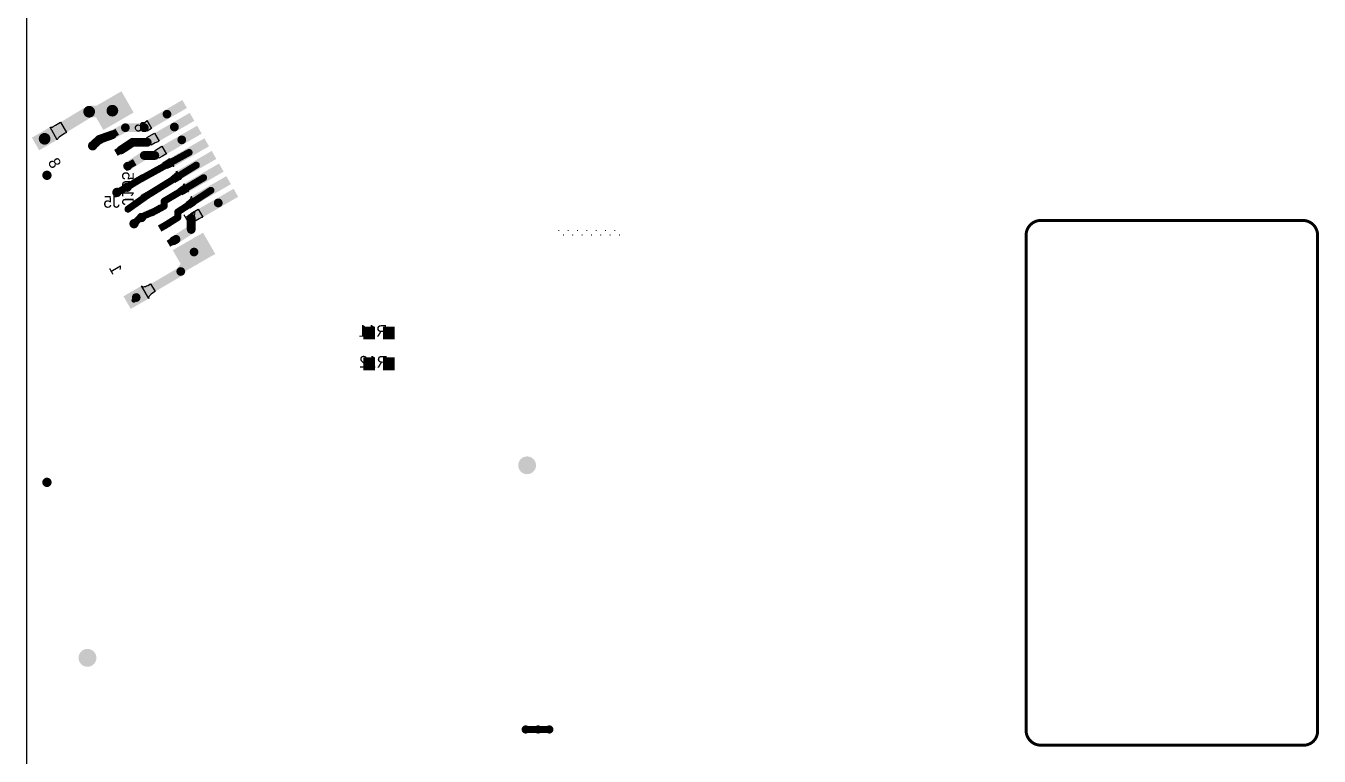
# Model space of a CAD drawing. Header units: millimetres. Extents: x 225 to 632, y 90 to 298.
# Drawn here: x 225.4 to 336.3, y 170.2 to 232.9 of the extents above; entities that cross this region are included whole.
import ezdxf

# ---------------------------------------------------------------- set-up
doc = ezdxf.new("R2010")
doc.units = ezdxf.units.MM
for name, color, linetype in [('BottomLayer', 5, 'Continuous'), ('BottomOverlay', 54, 'Continuous'), ('Mechanical4', 56, 'Continuous'), ('ViaHoleLayer', 16, 'Continuous')]:
    doc.layers.add(name, color=color, linetype=linetype)

# ---------------------------------------------------------------- blocks, each defined once
blk = doc.blocks.new('RESC0603_1608__N_B_31')
at = {"layer": 'BottomLayer'}
for points in [[(-1.35, -0.55), (-0.35, -0.55), (-1.35, 0.55), (-0.35, 0.55)], [(0.35, -0.55), (1.35, -0.55), (0.35, 0.55), (1.35, 0.55)]]:
    blk.add_solid(points, dxfattribs=at)
blk = doc.blocks.new('504050_0891_B_45')
at = {"layer": 'BottomLayer'}
for points in [[(-7.23, 3.49), (-8.48, 3.49), (-7.23, 1.7), (-8.48, 1.7)], [(7.23, 1.7), (8.48, 1.7), (7.23, 3.49), (8.48, 3.49)], [(-4.95, -2.1), (-5.55, -2.1), (-4.95, -3.1), (-5.55, -3.1)], [(-3.45, -2.1), (-4.05, -2.1), (-3.45, -3.1), (-4.05, -3.1)], [(-1.95, -2.1), (-2.55, -2.1), (-1.95, -3.1), (-2.55, -3.1)], [(-0.45, -2.1), (-1.05, -2.1), (-0.45, -3.1), (-1.05, -3.1)], [(1.05, -2.1), (0.45, -2.1), (1.05, -3.1), (0.45, -3.1)], [(2.55, -2.1), (1.95, -2.1), (2.55, -3.1), (1.95, -3.1)], [(4.05, -2.1), (3.45, -2.1), (4.05, -3.1), (3.45, -3.1)], [(5.55, -2.1), (4.95, -2.1), (5.55, -3.1), (4.95, -3.1)]]:
    blk.add_solid(points, dxfattribs=at)
at = {"layer": 'BottomOverlay', "text_generation_flag": 2}
for s, p in [('1', (-5.25, 3.38)), ('8', (5.25, 3.38))]:
    blk.add_text(s, height=1, rotation=180, dxfattribs=at).set_placement(p)
blk = doc.blocks.new('CESI_B7023293_79')
at = {"layer": 'BottomLayer', "const_width": 0.762}
blk.add_lwpolyline([(39.62, 18.5, 1), (40.38, 18.5, 1)], format="xyb", close=True, dxfattribs=at)
blk = doc.blocks.new('RESC0603_1608__N_B_102')
at = {"layer": 'BottomLayer'}
for points in [[(-1.35, -0.55), (-0.35, -0.55), (-1.35, 0.55), (-0.35, 0.55)], [(0.35, -0.55), (1.35, -0.55), (0.35, 0.55), (1.35, 0.55)]]:
    blk.add_solid(points, dxfattribs=at)
blk = doc.blocks.new('AXON8P_B_119')
at = {"layer": 'BottomLayer'}
for points in [[(-8.05, 2.4), (-5.95, 2.4), (-8.05, 5.4), (-5.95, 5.4)], [(5.95, 2.4), (8.05, 2.4), (5.95, 5.4), (8.05, 5.4)], [(-4.79, -1.75), (-4, -1.75), (-4.79, 1.75), (-4, 1.75)], [(-3.54, -1.75), (-2.75, -1.75), (-3.54, 1.75), (-2.75, 1.75)], [(-2.3, -1.75), (-1.5, -1.75), (-2.3, 1.75), (-1.5, 1.75)], [(-1.04, -1.75), (-0.25, -1.75), (-1.04, 1.75), (-0.25, 1.75)], [(0.21, -1.75), (1, -1.75), (0.21, 1.75), (1, 1.75)], [(1.46, -1.75), (2.25, -1.75), (1.46, 1.75), (2.25, 1.75)], [(2.73, -1.75), (3.52, -1.75), (2.73, 1.75), (3.52, 1.75)], [(4, -1.75), (4.79, -1.75), (4, 1.75), (4.79, 1.75)]]:
    blk.add_solid(points, dxfattribs=at)
at = {"layer": 'BottomOverlay', "text_generation_flag": 2}
for s, p in [('1', (-4.47, 3.1)), ('8', (4.23, 3))]:
    blk.add_text(s, height=1, rotation=180, dxfattribs=at).set_placement(p)

msp = doc.modelspace()

# ---------------------------------------------------------------- linework, layer by layer
at = {"layer": 'BottomLayer'}
for p, q in [((228.09, 223.09), (227.47, 224.17)), ((227.47, 224.17), (227.48, 224.16)), ((227.48, 224.16), (227.52, 224.16)), ((227.52, 224.16), (227.57, 224.17)), ((227.57, 224.17), (227.64, 224.19)), ((227.64, 224.19), (227.72, 224.23)), ((227.72, 224.23), (227.93, 224.34)), ((227.93, 224.34), (228.37, 224.6)), ((228.37, 224.6), (228.87, 223.73)), ((235.36, 224.45), (235.44, 224.5)), ((235.79, 223.83), (235.36, 224.45)), ((235.44, 224.5), (235.76, 224.71)), ((235.76, 224.71), (235.77, 224.73)), ((235.77, 224.73), (235.78, 224.75)), ((235.78, 224.75), (235.78, 224.76)), ((235.78, 224.76), (236.18, 224.07)), ((236.17, 224.06), (235.79, 223.83)), ((236.18, 224.07), (236.17, 224.06)), ((236.18, 224.07), (236.18, 224.07)), ((228.1, 223.15), (228.08, 223.12)), ((228.08, 223.12), (228.09, 223.09)), ((228.13, 223.2), (228.1, 223.15)), ((228.18, 223.25), (228.13, 223.2)), ((228.25, 223.31), (228.18, 223.25)), ((228.71, 223.63), (228.25, 223.31)), ((228.87, 223.73), (228.71, 223.63)), ((235.77, 223.29), (236.42, 223.66)), ((236.14, 222.64), (235.77, 223.29)), ((236.42, 223.66), (236.82, 222.97)), ((236.7, 222.93), (236.48, 222.82)), ((236.75, 222.96), (236.7, 222.93)), ((236.78, 222.97), (236.75, 222.96)), ((236.81, 222.97), (236.78, 222.97)), ((236.82, 222.97), (236.81, 222.97)), ((236.48, 222.82), (236.14, 222.64)), ((236.42, 222.16), (237.05, 222.56)), ((236.79, 221.51), (236.42, 222.16)), ((237.05, 222.56), (237.45, 221.87)), ((237.39, 221.85), (237.12, 221.7)), ((237.42, 221.86), (237.39, 221.85)), ((237.44, 221.87), (237.42, 221.86)), ((237.45, 221.87), (237.44, 221.87)), ((237.12, 221.7), (236.79, 221.51)), ((237.18, 221.14), (237.28, 221.19)), ((237.48, 220.62), (237.18, 221.14)), ((237.28, 221.19), (237.65, 221.42)), ((237.76, 220.75), (237.58, 220.67)), ((237.65, 221.42), (237.67, 221.45)), ((237.67, 221.45), (237.68, 221.46)), ((237.68, 221.46), (237.68, 221.48)), ((237.68, 221.48), (238.08, 220.79)), ((237.83, 220.78), (237.76, 220.75)), ((237.89, 220.8), (237.83, 220.78)), ((237.95, 220.82), (237.89, 220.8)), ((237.99, 220.82), (237.95, 220.82)), ((238.03, 220.82), (237.99, 220.82)), ((238.06, 220.81), (238.03, 220.82)), ((238.08, 220.79), (238.06, 220.81)), ((237.58, 220.67), (237.48, 220.62)), ((237.87, 219.95), (237.96, 220.01)), ((238.17, 219.43), (237.87, 219.95)), ((237.96, 220.01), (238.18, 220.17)), ((238.5, 219.63), (238.17, 219.43)), ((238.18, 220.17), (238.23, 220.22)), ((238.23, 220.22), (238.27, 220.26)), ((238.27, 220.26), (238.3, 220.3)), ((238.31, 220.37), (238.3, 220.39)), ((238.3, 220.39), (238.7, 219.71)), ((238.3, 220.3), (238.31, 220.33)), ((238.31, 220.33), (238.31, 220.37)), ((238.6, 219.68), (238.5, 219.63)), ((238.64, 219.7), (238.6, 219.68)), ((238.67, 219.71), (238.64, 219.7)), ((238.69, 219.71), (238.67, 219.71)), ((238.7, 219.71), (238.69, 219.71)), ((238.47, 218.9), (238.57, 218.96)), ((238.77, 218.38), (238.47, 218.9)), ((238.57, 218.96), (238.79, 219.11)), ((239.04, 218.53), (238.77, 218.38)), ((238.79, 219.11), (238.84, 219.16)), ((238.84, 219.16), (238.88, 219.2)), ((238.88, 219.2), (238.91, 219.23)), ((238.91, 219.23), (238.93, 219.26)), ((238.93, 219.29), (238.93, 219.31)), ((238.93, 219.31), (239.33, 218.62)), ((238.93, 219.26), (238.93, 219.29)), ((239.17, 218.59), (239.04, 218.53)), ((239.22, 218.62), (239.17, 218.59)), ((239.26, 218.63), (239.22, 218.62)), ((239.29, 218.63), (239.26, 218.63)), ((239.31, 218.63), (239.29, 218.63)), ((239.33, 218.62), (239.31, 218.63)), ((239.15, 217.73), (239.24, 217.8)), ((239.46, 217.22), (239.15, 217.73)), ((239.24, 217.8), (239.4, 217.91)), ((239.4, 217.91), (239.45, 217.97)), ((239.45, 217.97), (239.5, 218.02)), ((239.95, 217.54), (239.46, 217.22)), ((239.5, 218.02), (239.54, 218.07)), ((239.54, 218.07), (239.56, 218.11)), ((239.57, 218.19), (239.55, 218.23)), ((239.55, 218.23), (239.95, 217.54)), ((239.56, 218.11), (239.57, 218.15)), ((239.57, 218.15), (239.57, 218.19)), ((239.53, 216.78), (240.18, 217.15)), ((239.9, 216.13), (239.53, 216.78)), ((240.24, 216.31), (239.9, 216.13)), ((240.18, 217.15), (240.58, 216.46)), ((240.46, 216.42), (240.24, 216.31)), ((240.51, 216.44), (240.46, 216.42)), ((240.54, 216.46), (240.51, 216.44)), ((240.56, 216.46), (240.54, 216.46)), ((240.58, 216.46), (240.56, 216.46)), ((235.94, 209.48), (235.32, 210.56)), ((235.32, 210.56), (235.35, 210.53)), ((235.35, 210.53), (235.39, 210.5)), ((235.39, 210.5), (235.44, 210.49)), ((235.44, 210.49), (235.5, 210.49)), ((235.5, 210.49), (235.57, 210.5)), ((235.57, 210.5), (235.66, 210.52)), ((235.66, 210.52), (235.75, 210.56)), ((235.75, 210.56), (235.85, 210.6)), ((235.85, 210.6), (236.09, 210.73)), ((235.94, 209.63), (235.92, 209.58)), ((235.97, 209.68), (235.94, 209.63)), ((236.01, 209.74), (235.97, 209.68)), ((236.07, 209.8), (236.01, 209.74)), ((236.15, 209.87), (236.07, 209.8)), ((236.09, 210.73), (236.47, 210.08)), ((236.34, 210.01), (236.15, 209.87)), ((236.47, 210.08), (236.34, 210.01)), ((235.92, 209.58), (235.93, 209.53)), ((235.93, 209.53), (235.94, 209.48))]:
    msp.add_line(p, q, dxfattribs=at)
for points, const_width in [([(227, 223.18), (230.82, 225.5)], 1), ([(230.82, 225.5), (232.81, 225.59)], 1), ([(235.55, 224.13), (237.49, 225.29)], 0.75), ([(232.8, 223.52), (233.92, 224.13)], 0.75), ([(233.92, 224.13), (235.55, 224.13)], 0.75), ([(235.8, 222.88), (238.13, 224.19)], 0.75), ([(231.12, 222.58), (231.67, 223.12)], 0.75), ([(231.72, 223.14), (232.8, 223.52)], 0.75), ([(231.67, 223.12), (231.73, 223.12)], 0.6), ([(231.67, 223.12), (231.72, 223.14)], 0.5), ([(233.78, 222.37), (234.55, 222.88)], 0.75), ([(234.55, 222.88), (235.8, 222.88)], 0.75), ([(236.45, 221.75), (238.76, 223.09)], 0.75), ([(233.55, 222.22), (233.78, 222.37)], 0.75), ([(234.13, 220.83), (235.55, 221.75)], 0.75), ([(235.05, 219.62), (239.39, 222.01)], 0.6), ([(235.55, 221.75), (236.45, 221.75)], 0.75), ([(235.8, 218.32), (240.01, 220.92)], 0.6), ([(234.08, 219.03), (235.05, 219.62)], 0.6), ([(237.25, 217.83), (240.64, 219.84)], 0.6), ([(233.2, 218.58), (234.08, 219.03)], 0.6), ([(234.6, 217.47), (235.8, 218.32)], 0.6), ([(238.42, 216.9), (241.26, 218.76)], 0.6), ([(234.15, 217.15), (234.6, 217.47)], 0.6), ([(236.55, 217.02), (237.25, 217.4)], 0.6), ([(237.25, 217.4), (237.25, 217.83)], 0.6), ([(239.57, 216.38), (241.89, 217.68)], 0.75), ([(234.67, 215.9), (235.2, 216.43)], 0.6), ([(235.2, 216.43), (235.29, 216.47)], 0.6), ([(235.2, 216.43), (235.31, 216.43)], 0.6), ([(235.29, 216.47), (236.55, 217.02)], 0.6), ([(237.46, 215.83), (238.42, 216.43)], 0.6), ([(238.42, 216.43), (238.42, 216.9)], 0.6), ([(239.57, 215.4), (239.57, 216.38)], 0.75), ([(237.3, 215.72), (237.46, 215.83)], 0.6), ([(238.27, 214.56), (239.57, 215.4)], 0.75), ([(238.05, 214.43), (238.27, 214.56)], 0.75), ([(238.67, 211.8), (239.81, 213.47)], 0.75), ([(234.86, 209.57), (238.67, 211.8)], 0.75), ([(268.26, 172.53), (269.32, 172.53)], 0.6), ([(269.32, 172.53), (270.28, 172.53)], 0.6)]:
    msp.add_lwpolyline(points, dxfattribs=dict(at, const_width=const_width))
for points, const_width in [([(230.57, 225.5, 1), (231.07, 225.5, 1)], 0.5), ([(230.57, 225.5, 1), (231.07, 225.5, 1)], 0.5), ([(232.56, 225.59, 1), (233.06, 225.59, 1)], 0.5), ([(237.31, 225.29, 1), (237.68, 225.29, 1)], 0.375), ([(233.74, 224.13, 1), (234.11, 224.13, 1)], 0.375), ([(233.74, 224.13, 1), (234.11, 224.13, 1)], 0.375), ([(235.36, 224.13, 1), (235.74, 224.13, 1)], 0.375), ([(235.36, 224.13, 1), (235.74, 224.13, 1)], 0.375), ([(237.94, 224.19, 1), (238.32, 224.19, 1)], 0.375), ([(226.75, 223.18, 1), (227.25, 223.18, 1)], 0.5), ([(226.75, 223, 1), (226.95, 223, 1)], 0.2), ([(230.92, 222.58, 1), (231.32, 222.58, 1)], 0.4), ([(230.94, 222.58, 1), (231.31, 222.58, 1)], 0.375), ([(231.49, 223.12, 1), (231.86, 223.12, 1)], 0.375), ([(231.52, 223.12, 1), (231.92, 223.12, 1)], 0.4), ([(231.53, 223.14, 1), (231.91, 223.14, 1)], 0.375), ([(231.52, 223.12, 1), (231.82, 223.12, 1)], 0.3), ([(231.55, 223.12, 1), (231.8, 223.12, 1)], 0.25), ([(231.58, 223.12, 1), (231.87, 223.12, 1)], 0.3), ([(231.59, 223.14, 1), (231.84, 223.14, 1)], 0.25), ([(232.61, 223.52, 1), (232.98, 223.52, 1)], 0.375), ([(232.61, 223.52, 1), (232.98, 223.52, 1)], 0.375), ([(234.36, 222.88, 1), (234.74, 222.88, 1)], 0.375), ([(234.36, 222.88, 1), (234.74, 222.88, 1)], 0.375), ([(235.61, 222.88, 1), (235.99, 222.88, 1)], 0.375), ([(235.61, 222.88, 1), (235.99, 222.88, 1)], 0.375), ([(238.58, 223.09, 1), (238.95, 223.09, 1)], 0.375), ([(233.36, 222.22, 1), (233.73, 222.22, 1)], 0.375), ([(233.3, 222.13, 1), (233.5, 222.13, 1)], 0.2), ([(233.6, 222.37, 1), (233.97, 222.37, 1)], 0.375), ([(233.6, 222.37, 1), (233.97, 222.37, 1)], 0.375), ([(233.7, 222.35, 1), (233.9, 222.35, 1)], 0.2), ([(235.36, 221.75, 1), (235.74, 221.75, 1)], 0.375), ([(235.36, 221.75, 1), (235.74, 221.75, 1)], 0.375), ([(236.26, 221.75, 1), (236.64, 221.75, 1)], 0.375), ([(236.26, 221.75, 1), (236.64, 221.75, 1)], 0.375), ([(239.24, 222.01, 1), (239.54, 222.01, 1)], 0.3), ([(233.94, 220.83, 1), (234.31, 220.83, 1)], 0.375), ([(234.03, 220.83, 1), (234.23, 220.83, 1)], 0.2), ([(234.42, 221.03, 1), (234.62, 221.03, 1)], 0.2), ([(239.86, 220.92, 1), (240.16, 220.92, 1)], 0.3), ([(227, 220.05, 1), (227.4, 220.05, 1)], 0.4), ([(234.9, 219.62, 1), (235.2, 219.62, 1)], 0.3), ([(234.9, 219.62, 1), (235.2, 219.62, 1)], 0.3), ([(240.49, 219.84, 1), (240.79, 219.84, 1)], 0.3), ([(233, 218.58, 1), (233.4, 218.58, 1)], 0.4), ([(233.05, 218.58, 1), (233.35, 218.58, 1)], 0.3), ([(233.88, 219.03, 1), (234.28, 219.03, 1)], 0.4), ([(233.92, 219.03, 1), (234.23, 219.03, 1)], 0.3), ([(233.92, 219.03, 1), (234.23, 219.03, 1)], 0.3), ([(235.65, 218.32, 1), (235.95, 218.32, 1)], 0.3), ([(235.65, 218.32, 1), (235.95, 218.32, 1)], 0.3), ([(241.11, 218.76, 1), (241.41, 218.76, 1)], 0.3), ([(234, 217.15, 1), (234.3, 217.15, 1)], 0.3), ([(234.45, 217.47, 1), (234.75, 217.47, 1)], 0.3), ([(234.45, 217.47, 1), (234.75, 217.47, 1)], 0.3), ([(234.5, 217.48, 1), (234.7, 217.48, 1)], 0.2), ([(237.1, 217.83, 1), (237.4, 217.83, 1)], 0.3), ([(237.1, 217.83, 1), (237.4, 217.83, 1)], 0.3), ([(237.1, 217.4, 1), (237.4, 217.4, 1)], 0.3), ([(237.1, 217.4, 1), (237.4, 217.4, 1)], 0.3), ([(241.7, 217.68, 1), (242.08, 217.68, 1)], 0.375), ([(234.05, 217.15, 1), (234.25, 217.15, 1)], 0.2), ([(234.47, 215.9, 1), (234.87, 215.9, 1)], 0.4), ([(235.05, 216.43, 1), (235.35, 216.43, 1)], 0.3), ([(235.05, 216.43, 1), (235.35, 216.43, 1)], 0.3), ([(235.05, 216.43, 1), (235.35, 216.43, 1)], 0.3), ([(235.11, 216.43, 1), (235.51, 216.43, 1)], 0.4), ([(235.14, 216.47, 1), (235.44, 216.47, 1)], 0.3), ([(235.14, 216.47, 1), (235.44, 216.47, 1)], 0.3), ([(235.16, 216.43, 1), (235.46, 216.43, 1)], 0.3), ([(236.4, 217.02, 1), (236.7, 217.02, 1)], 0.3), ([(236.4, 217.02, 1), (236.7, 217.02, 1)], 0.3), ([(238.27, 216.9, 1), (238.57, 216.9, 1)], 0.3), ([(238.27, 216.9, 1), (238.57, 216.9, 1)], 0.3), ([(238.27, 216.43, 1), (238.57, 216.43, 1)], 0.3), ([(238.27, 216.43, 1), (238.57, 216.43, 1)], 0.3), ([(239.39, 216.38, 1), (239.76, 216.38, 1)], 0.375), ([(239.39, 216.38, 1), (239.76, 216.38, 1)], 0.375), ([(234.52, 215.9, 1), (234.82, 215.9, 1)], 0.3), ([(236.97, 215.55, 1), (237.17, 215.55, 1)], 0.2), ([(237.15, 215.72, 1), (237.45, 215.72, 1)], 0.3), ([(237.31, 215.83, 1), (237.61, 215.83, 1)], 0.3), ([(237.31, 215.83, 1), (237.61, 215.83, 1)], 0.3), ([(237.38, 215.8, 1), (237.58, 215.8, 1)], 0.2), ([(239.39, 215.4, 1), (239.76, 215.4, 1)], 0.375), ([(239.39, 215.4, 1), (239.76, 215.4, 1)], 0.375), ([(237.86, 214.43, 1), (238.23, 214.43, 1)], 0.375), ([(237.78, 214.33, 1), (237.98, 214.33, 1)], 0.2), ([(238.08, 214.56, 1), (238.45, 214.56, 1)], 0.375), ([(238.08, 214.56, 1), (238.45, 214.56, 1)], 0.375), ([(238.17, 214.55, 1), (238.37, 214.55, 1)], 0.2), ([(239.63, 213.47, 1), (240, 213.47, 1)], 0.375), ([(238.49, 211.8, 1), (238.86, 211.8, 1)], 0.375), ([(238.49, 211.8, 1), (238.86, 211.8, 1)], 0.375), ([(234.67, 209.57, 1), (235.04, 209.57, 1)], 0.375), ([(234.55, 209.33, 1), (234.75, 209.33, 1)], 0.2), ([(254.72, 206.35, 1), (254.92, 206.35, 1)], 0.2), ([(254.75, 206.78, 1), (254.95, 206.78, 1)], 0.2), ([(256.42, 206.3, 1), (256.62, 206.3, 1)], 0.2), ([(256.45, 206.75, 1), (256.65, 206.75, 1)], 0.2), ([(254.72, 204.13, 1), (254.92, 204.13, 1)], 0.2), ([(256.42, 204.1, 1), (256.62, 204.1, 1)], 0.2), ([(254.7, 203.63, 1), (254.9, 203.63, 1)], 0.2), ([(256.42, 203.65, 1), (256.62, 203.65, 1)], 0.2), ([(227, 193.72, 1), (227.4, 193.72, 1)], 0.4), ([(230.29, 178.67, 1), (231.06, 178.67, 1)], 0.762), ([(268.08, 172.53, 1), (268.43, 172.53, 1)], 0.35), ([(268.11, 172.53, 1), (268.41, 172.53, 1)], 0.3), ([(269.15, 172.53, 1), (269.5, 172.53, 1)], 0.35), ([(269.17, 172.53, 1), (269.47, 172.53, 1)], 0.3), ([(269.17, 172.53, 1), (269.47, 172.53, 1)], 0.3), ([(270.11, 172.53, 1), (270.46, 172.53, 1)], 0.35), ([(270.13, 172.53, 1), (270.43, 172.53, 1)], 0.3)]:
    msp.add_lwpolyline(points, format="xyb", close=True, dxfattribs=dict(at, const_width=const_width))
at = {"layer": 'Mechanical4'}
for points, const_width in [([(225.45, 112.77), (225.45, 274.42)], 0.12), ([(312.44, 216.18), (333.77, 216.18)], 0.254), ([(333.77, 216.18), (334.9, 216.18)], 0.254), ([(311.17, 172.45), (311.17, 214.91)], 0.254), ([(336.17, 172.48), (336.17, 214.91)], 0.254), ([(336.17, 172.38), (336.17, 172.48)], 0.254), ([(312.44, 171.18), (312.57, 171.18)], 0.254), ([(312.57, 171.18), (334.97, 171.18)], 0.254)]:
    msp.add_lwpolyline(points, dxfattribs=dict(at, const_width=const_width))
at = {"layer": 'Mechanical4', "const_width": 0.254}
for points in [[(311.17, 214.91, -0.414214), (312.44, 216.18)], [(334.9, 216.18, -0.414214), (336.17, 214.91)], [(312.44, 171.18, -0.414214), (311.17, 172.45)], [(336.17, 172.38, -0.414214), (334.97, 171.18)]]:
    msp.add_lwpolyline(points, format="xyb", dxfattribs=at)
at = {"layer": 'Mechanical4', "const_width": 0.127}
for points in [[(312.38, 216.18, 1), (312.51, 216.18, 1)], [(312.38, 216.18, 1), (312.51, 216.18, 1)], [(333.71, 216.18, 1), (333.84, 216.18, 1)], [(333.71, 216.18, 1), (333.84, 216.18, 1)], [(334.84, 216.18, 1), (334.97, 216.18, 1)], [(334.84, 216.18, 1), (334.97, 216.18, 1)], [(311.11, 214.91, 1), (311.24, 214.91, 1)], [(311.11, 214.91, 1), (311.24, 214.91, 1)], [(336.11, 214.91, 1), (336.24, 214.91, 1)], [(336.11, 214.91, 1), (336.24, 214.91, 1)], [(311.11, 172.45, 1), (311.24, 172.45, 1)], [(311.11, 172.45, 1), (311.24, 172.45, 1)], [(336.11, 172.48, 1), (336.24, 172.48, 1)], [(336.11, 172.48, 1), (336.24, 172.48, 1)], [(336.11, 172.38, 1), (336.24, 172.38, 1)], [(336.11, 172.38, 1), (336.24, 172.38, 1)], [(312.38, 171.18, 1), (312.51, 171.18, 1)], [(312.38, 171.18, 1), (312.51, 171.18, 1)], [(312.51, 171.18, 1), (312.64, 171.18, 1)], [(312.51, 171.18, 1), (312.64, 171.18, 1)], [(334.91, 171.18, 1), (335.04, 171.18, 1)], [(334.91, 171.18, 1), (335.04, 171.18, 1)]]:
    msp.add_lwpolyline(points, format="xyb", close=True, dxfattribs=at)
at = {"layer": 'ViaHoleLayer'}
for points, const_width in [([(226.82, 223, 1), (226.87, 223, 1)], 0.05), ([(231.65, 223.12, 1), (231.8, 223.12, 1)], 0.15), ([(231.05, 222.58, 1), (231.2, 222.58, 1)], 0.15), ([(233.38, 222.13, 1), (233.42, 222.13, 1)], 0.05), ([(233.78, 222.35, 1), (233.82, 222.35, 1)], 0.05), ([(234.1, 220.83, 1), (234.15, 220.83, 1)], 0.05), ([(234.5, 221.03, 1), (234.55, 221.03, 1)], 0.05), ([(227.13, 220.05, 1), (227.27, 220.05, 1)], 0.15), ([(233.12, 218.58, 1), (233.27, 218.58, 1)], 0.15), ([(234, 219.03, 1), (234.15, 219.03, 1)], 0.15), ([(234.58, 217.48, 1), (234.62, 217.48, 1)], 0.05), ([(234.13, 217.15, 1), (234.17, 217.15, 1)], 0.05), ([(235.24, 216.43, 1), (235.39, 216.43, 1)], 0.15), ([(234.6, 215.9, 1), (234.75, 215.9, 1)], 0.15), ([(237.05, 215.55, 1), (237.1, 215.55, 1)], 0.05), ([(237.45, 215.8, 1), (237.5, 215.8, 1)], 0.05), ([(271.07, 215.32, 1), (271.12, 215.32, 1)], 0.05), ([(271.87, 215.32, 1), (271.92, 215.32, 1)], 0.05), ([(272.67, 215.32, 1), (272.72, 215.32, 1)], 0.05), ([(273.47, 215.32, 1), (273.52, 215.32, 1)], 0.05), ([(274.27, 215.32, 1), (274.32, 215.32, 1)], 0.05), ([(275.07, 215.32, 1), (275.12, 215.32, 1)], 0.05), ([(275.87, 215.32, 1), (275.92, 215.32, 1)], 0.05), ([(237.85, 214.33, 1), (237.9, 214.33, 1)], 0.05), ([(238.25, 214.55, 1), (238.3, 214.55, 1)], 0.05), ([(271.47, 214.93, 1), (271.52, 214.93, 1)], 0.05), ([(272.27, 214.93, 1), (272.32, 214.93, 1)], 0.05), ([(273.07, 214.93, 1), (273.12, 214.93, 1)], 0.05), ([(273.87, 214.93, 1), (273.92, 214.93, 1)], 0.05), ([(274.67, 214.93, 1), (274.72, 214.93, 1)], 0.05), ([(275.47, 214.93, 1), (275.52, 214.93, 1)], 0.05), ([(276.27, 214.93, 1), (276.32, 214.93, 1)], 0.05), ([(234.62, 209.33, 1), (234.67, 209.33, 1)], 0.05), ([(254.8, 206.35, 1), (254.85, 206.35, 1)], 0.05), ([(254.82, 206.78, 1), (254.87, 206.78, 1)], 0.05), ([(256.5, 206.3, 1), (256.55, 206.3, 1)], 0.05), ([(256.53, 206.75, 1), (256.57, 206.75, 1)], 0.05), ([(254.8, 204.13, 1), (254.85, 204.13, 1)], 0.05), ([(256.5, 204.1, 1), (256.55, 204.1, 1)], 0.05), ([(254.77, 203.63, 1), (254.82, 203.63, 1)], 0.05), ([(256.5, 203.65, 1), (256.55, 203.65, 1)], 0.05), ([(227.13, 193.72, 1), (227.27, 193.72, 1)], 0.15), ([(268.18, 172.53, 1), (268.33, 172.53, 1)], 0.15), ([(269.25, 172.53, 1), (269.4, 172.53, 1)], 0.15), ([(270.21, 172.53, 1), (270.36, 172.53, 1)], 0.15)]:
    msp.add_lwpolyline(points, format="xyb", close=True, dxfattribs=dict(at, const_width=const_width))

# ---------------------------------------------------------------- block references
for name, p, rotation in [('AXON8P_B_119', (239.69, 221.48), 120), ('504050_0891_B_45', (233.17, 217.68), 120), ('RESC0603_1608__N_B_102', (255.67, 206.53), 360), ('RESC0603_1608__N_B_31', (255.67, 203.88), 360), ('CESI_B7023293_79', (308.38, 213.68), 180)]:
    msp.add_blockref(name, p, dxfattribs=dict(rotation=rotation))

# ---------------------------------------------------------------- texts
at = {"layer": 'BottomOverlay', "text_generation_flag": 2}
msp.add_text('J105', height=1, rotation=270, dxfattribs=at).set_placement((233.65, 217.47))
for s, p in [('J5', (233.45, 217.27)), ('R11', (256.39, 206.2)), ('R12', (256.44, 203.56))]:
    msp.add_text(s, height=1, dxfattribs=at).set_placement(p)

doc.saveas('drawing.dxf')
